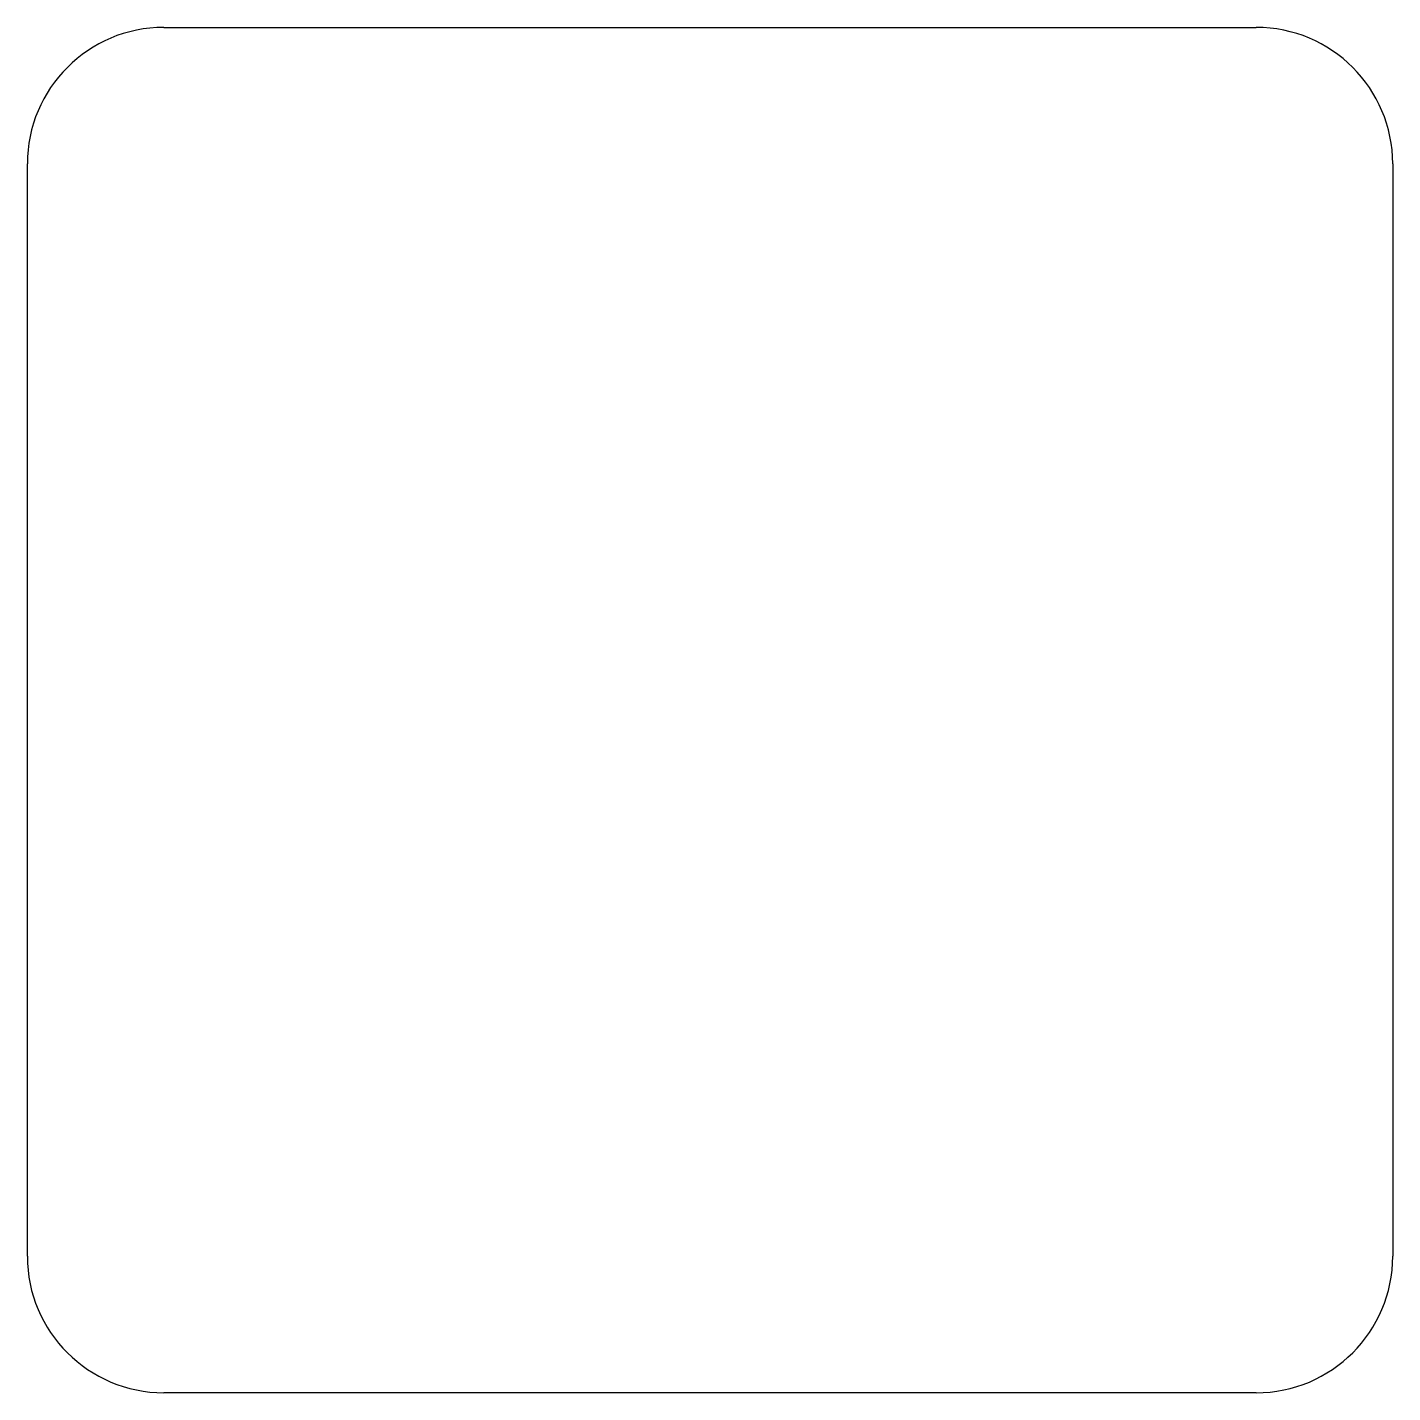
# Model space of a CAD drawing. Header units: millimetres. Extents: x 0 to 100, y -100 to 0.
import ezdxf

# ---------------------------------------------------------------- set-up
doc = ezdxf.new("R2010")
doc.units = ezdxf.units.MM

msp = doc.modelspace()

# ---------------------------------------------------------------- linework, layer by layer
for p, q in [((9.94, 0.08), (89.94, 0.08)), ((-0.06, -89.92), (-0.06, -9.92)), ((99.94, -9.92), (99.94, -89.92)), ((89.94, -99.92), (9.94, -99.92))]:
    msp.add_line(p, q)
for centre, start, end in [((9.94, -9.92), 90, 180), ((89.94, -9.92), 0, 90), ((9.94, -89.92), 180, 270), ((89.94, -89.92), 270, 0)]:
    msp.add_arc(centre, 10, start, end)

doc.saveas('drawing.dxf')
